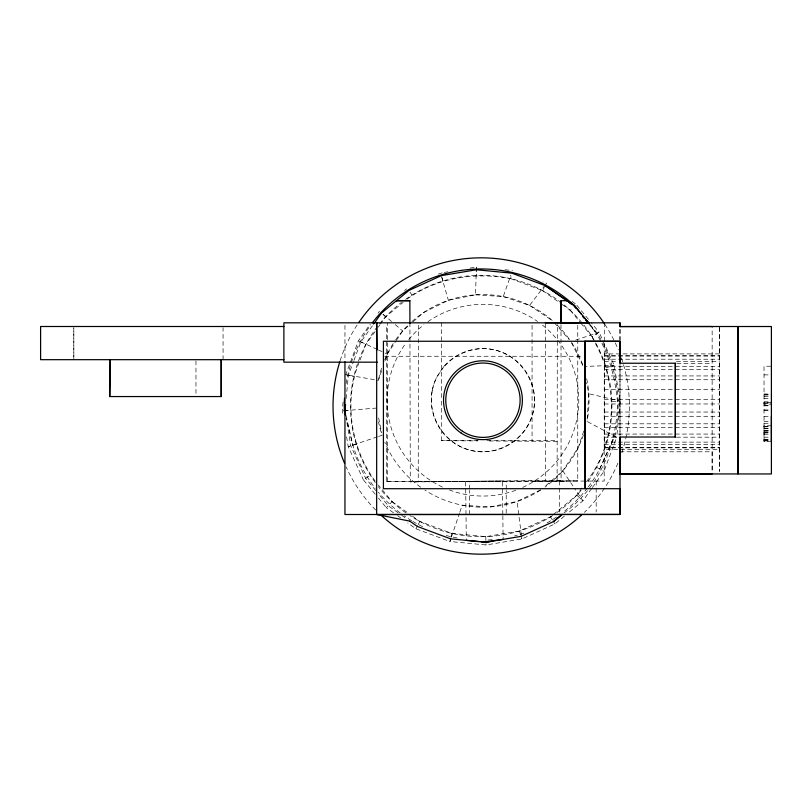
<?xml version="1.0" encoding="UTF-8"?>
<svg xmlns="http://www.w3.org/2000/svg" width="812" height="812" viewBox="0 0 812 812"><rect width="100%" height="100%" fill="white"/><g stroke="black" fill="none" stroke-linecap="round" stroke-linejoin="round"><path stroke-width="0.61" stroke-dasharray="4.06 3.04" d="M73.801 359.675L73.811 327.723L73.831 358.447M223.067 359.675L223.056 327.733M577.758 325.368L577.758 480.897L386.289 481.567L386.319 325.328M387.588 481.567L387.628 322.811M386.289 481.567L418.241 481.384L418.383 325.358M441.626 440.672L441.616 398.854M441.647 397.586L441.677 322.821M469.498 514.463L469.529 490.387M469.529 489.118L469.539 481.516L473.69 481.496M506.191 513.194L506.231 490.418M506.231 489.149L506.241 481.557L469.539 481.516M604.311 322.841L604.169 481.08L557.113 481.059L557.316 322.841M619.992 435.029L619.992 364.436M619.992 340.482L620.003 327.875L619.982 340.116M719.462 327.774L719.462 471.447L719.513 326.515M771.4 441.413L764.031 441.413L764.031 366.222L771.4 366.222M764.031 394.074L771.4 394.47M413.075 321.775L423.488 312.61L448.356 300.288L475.558 294.817L476.35 267.026L470.168 268.062M592.364 487.586L603.986 471.275L616.704 437.272L587.025 421.418L588.781 393.729L586.548 382.594M343.07 402.143L342.238 410.862L343.06 415.795M346.125 398.55L348.368 375.337L353.524 361.543M375.164 481.13C350.52 447.463 343.506 400.052 359.574 361.208M586.365 481.77C617.211 442.337 619.079 384.259 594.161 341.314M564.005 512.91C599.418 487.768 617.526 443.931 617.455 401.229C614.552 374.109 607.467 346.227 589.776 324.81M450.731 538.021L449.929 541.492L486.063 544.974L521.872 538.975L554.9 523.923L564.563 515.955M451.005 536.854L451.807 533.382L419.834 521.436L411.603 515.559M407.045 299.161C436.531 277.623 475.121 271.837 510.606 278.617L511.408 275.146M381.64 370.79L378.412 380.351L345.709 374.728L358.427 340.725L370.049 324.414M384.868 361.218L387.283 354.052L395.667 341.446M451.117 537.98L449.929 541.492L415.927 528.785L407.776 522.969M451.513 536.813L459.419 513.387M459.815 512.22L462.18 505.186L489.88 506.952L517.092 501.481L541.949 489.159A106.311 106.311 0 0 1 424.899 490.083M583.798 430.979L578.154 447.716L562.777 470.818L543.847 487.494M475.558 294.817L503.257 296.583L510.799 275.248M353.951 360.396L360.832 342.004L374.515 322.811M360.02 360.02L365.776 344.633L375.317 331.255M588.264 486.885A134.244 134.244 0 0 0 599.743 468.9L614.045 436.663M599.743 468.9L614.633 436.683A136.934 136.934 0 0 0 602.819 342.948M415.927 528.785L417.601 525.628M418.16 524.582L419.834 521.436M510.606 278.617L542.578 290.564L544.253 287.418M544.811 286.372L546.486 283.215L542.964 281.906M396.368 340.401L402.661 330.951L409.289 325.115M378.047 313.209L379.498 311.169M378.25 327.135L379.722 325.084M380.452 324.049L385.588 316.853L403.148 302.379M553.419 514.453L576.824 495.147L581.96 487.951M591.633 488.601L582.914 500.831L568.42 512.778M503.257 296.583L529.556 305.454L545.014 285.154M393.505 512.788L386.38 507.703L392.054 501.613L378.382 485.038M562.127 304.51L570.359 310.387L572.795 307.778M404.609 290.463L406.548 288.869M451.807 533.382L485.779 536.651L519.436 531.018L550.485 516.858L552.434 515.255M375.225 494.183L363.289 479.699L370.343 475.284M580.813 323.064L592.07 336.716L599.124 332.301L614.187 365.339L620.175 401.138L616.704 437.272L608.584 435.405M438.267 274.06L443.007 272.609M377.448 436.826L348.226 446.661L363.289 479.699M378.615 436.43L382.127 435.252A106.311 106.311 0 0 1 378.493 421.824M575.688 340.096L599.124 332.301L591.166 322.648M356.194 444.225L348.226 446.661L346.166 434.318M606.219 367.775L614.187 365.339L584.549 366.466M444.245 272.406L447.95 271.787M376.656 408.04L342.238 410.862L350.561 410.567M534.347 481.333L577.758 480.897M506.241 481.557L494.305 481.567M611.852 401.432L620.175 401.138L588.781 393.729M719.473 353.9L604.321 353.91L604.321 449.645L719.473 449.645M604.321 355.697L719.473 355.697M604.321 356.103L719.473 356.103M384.685 356.265L583.483 356.265M604.321 359.219L719.473 359.219M604.321 361.421L618.236 361.421M676.447 361.411L719.473 361.411M676.792 363.461L712.144 363.461M604.321 366.374L719.473 366.364M604.321 369.48L719.473 369.47M764.031 374.88L771.4 374.88M604.321 375.936L719.473 375.936M604.321 379.742L719.473 379.742M604.321 389.547L719.473 389.486M764.031 394.165L771.4 394.074M764.031 395.008L771.4 395.008M764.031 396.398L771.4 396.398M764.031 398.672L771.4 398.672M604.321 399.575L719.473 399.575M764.031 401.788L771.4 401.788M771.4 402.387L764.031 402.387L764.031 404.163L771.4 404.163M764.031 403.006L771.4 403.006M764.031 403.148L771.4 403.148M604.321 403.97L719.473 403.97M764.031 405.594L771.4 405.594M764.031 405.797L771.4 405.797M764.031 409.948L771.4 409.948M764.031 410.385L771.4 410.385M604.321 412.039L719.473 412.039M604.321 416.292L719.473 416.282M764.031 416.383L771.4 416.383M764.031 421.58L768.944 421.58M764.031 423.265L771.4 423.265M604.321 423.813L719.473 423.803M771.4 425.782L764.031 425.782L764.031 441.413M764.031 426.33L768.944 426.33M764.031 426.777L768.944 426.777M604.321 427.619L719.473 427.609M764.031 428.36L771.4 428.36M764.031 428.675L771.4 428.675M764.031 430.401L771.4 430.401M764.031 430.573L768.944 430.573M764.031 430.685L771.4 430.685M764.031 431.791L771.4 431.791M764.031 432.288L771.4 432.288M764.031 432.857L771.4 432.857M604.321 434.075L719.473 434.065M764.031 434.197L771.4 434.197M604.321 437.181L618.236 437.181M676.447 437.181L719.473 437.171M764.031 437.211L771.4 437.201M764.031 439.485L771.4 439.485M764.031 439.881L771.4 439.881M764.031 440.256L771.4 440.256M478.065 440.683L441.576 440.672L478.024 440.926M486.865 440.683L557.235 440.693L557.194 441.312L486.824 440.987M764.031 440.936L771.4 440.936M604.321 442.134L719.473 442.124M604.321 444.337L719.473 444.326M604.321 447.442L719.473 447.442M604.321 447.859L719.473 447.848M619.982 451.787L712.144 451.787L712.144 471.508L712.144 326.515M418.241 481.384L566.776 481.425M505.003 269.787L512.484 270.508M345.709 374.728L353.829 376.595M377.296 349.434L358.427 340.725L365.776 344.633M378.402 349.952L383.954 352.51M385.071 353.027L387.283 354.052M596.637 467.367L603.986 471.275M529.556 305.454L552.657 320.821A106.311 106.311 0 0 0 409.654 323.663M571.963 301.384L576.033 304.297M542.578 290.564L561.092 303.779M392.054 501.613L407.492 512.626M398.225 512.839L388.227 505.714L378.859 494.346M401.625 515.265L406.782 518.939M397.586 515.701L400.641 517.883M383.203 314.335L391.546 321.45M395.251 324.617L402.661 330.951M382.98 314.417L385.588 316.853M576.824 495.147L582.914 500.831L574.581 488.418M554.322 322.719L569.334 339.761M576.835 305.261L590.365 321.684M590.111 324.567L597.327 333.316A136.934 136.934 0 0 1 602.24 341.852M570.359 310.387L580.012 322.09M375.743 490.56L365.593 478.248L350.835 445.869L346.166 418.028L352.824 445.138A134.244 134.244 0 0 0 375.256 488.327M378.412 498.05L386.38 507.703M588.091 322.932L596.82 333.752M562.777 470.818L573.891 487.383M410.03 292.117L411.928 295.142M550.485 516.858L552.383 519.883M553.013 520.898L554.9 523.923M571.557 342.786L583.321 366.517A106.311 106.311 0 0 0 571.689 342.694M592.07 336.716L593.643 340.167M441.931 277.572L442.976 280.982M519.436 531.018L520.482 534.428M520.827 535.565L521.872 538.975L517.092 501.481M441.566 276.577L448.356 300.288M346.085 415.673L352.824 445.138M378.646 417.936L381.63 432.776M476.35 267.026L476.634 275.349M485.779 536.651L486.063 544.974M502.821 514.524L502.445 480.978L465.641 481.394L466.301 540.356M502.841 515.772L503.105 539.371M409.918 322.821L410.283 481.983L561.082 480.328L561.001 322.831M619.992 363.461L619.992 435.384M596.181 481.059L596.181 511.976M559.427 481.059L559.427 511.976M545.349 322.8L545.349 480.856M532.063 325.348L532.063 441.302M344.958 325.328L344.948 360.65M195.966 360.914L195.966 395.322M542.578 325.186A95.836 95.836 0 0 1 522.695 487.413M515.752 490.255A95.836 95.836 0 0 1 449.381 489.981M442.469 487.078A95.836 95.836 0 0 1 404.914 344.562M408.71 339.599A95.836 95.836 0 0 1 423.915 324.698M427.944 321.714A95.836 95.836 0 0 1 537.574 321.461M583.452 434.856A106.311 106.311 0 0 1 545.045 487.007M420.697 487.22A106.311 106.311 0 0 1 384.817 442.317M378.666 379.123A106.311 106.311 0 0 1 381.589 368.12M384.685 359.777A106.311 106.311 0 0 1 394.926 340.938M395.647 339.893A106.311 106.311 0 0 1 408.74 324.546M557.276 325.104A106.311 106.311 0 0 1 569.577 339.589M586.69 378.697A106.311 106.311 0 0 1 587.025 421.418M587.492 487.89A134.244 134.244 0 0 1 562.645 512.605M556.535 517.011A134.244 134.244 0 0 1 546.983 522.908M524.024 533.119A134.244 134.244 0 0 1 514.453 535.95M492.123 539.686A134.244 134.244 0 0 1 487.139 540M457.126 537.95A134.244 134.244 0 0 1 446.174 535.484M422.636 526.683A134.244 134.244 0 0 1 412.75 521.365M411.674 520.725A134.244 134.244 0 0 1 404.285 515.914M400.204 512.94A134.244 134.244 0 0 1 378.433 492.255M346.115 383.538A136.934 136.934 0 0 1 370.82 324.861M405.624 299.334A130.732 130.732 0 0 1 586.518 483.455M581.006 490.438A130.732 130.732 0 0 1 556.788 512.666M552.607 515.508A130.732 130.732 0 0 1 410.04 515.661M405.817 512.798A130.732 130.732 0 0 1 378.341 486.672M375.276 482.612A130.732 130.732 0 0 1 401.534 302.348M621.373 357.94A148.18 148.18 0 0 1 621.068 454.923M617.922 463.144A148.18 148.18 0 0 1 584.356 512.382M375.702 510.037A148.18 148.18 0 0 1 346.115 466.88M340.137 360.65A148.18 148.18 0 0 1 357.371 324.627M604.849 324.343A148.18 148.18 0 0 1 618.287 349.739M432.278 390.44C426.879 417.53 446.021 445.829 473.173 450.883C500.263 456.283 528.561 437.13 533.616 409.979C539.016 382.888 519.873 354.6 492.711 349.536C465.631 344.146 437.333 363.289 432.278 390.44M443.951 366.415L436.531 377.661A51.603 51.603 0 0 0 482.125 451.817A51.603 51.603 0 0 0 530.053 379.153A51.603 51.603 0 0 0 443.941 366.415"/><path stroke-width="1.22" d="M620.003 322.831L620.003 326.607L619.992 322.841L283.895 322.821L283.895 362.172L377.397 362.172M409.867 521.142L376.656 514.503L376.697 322.831L377.174 349.87M589.309 323.592L574.632 305.779L567.081 300.714L561.001 300.714L561.001 322.831L588.69 322.831L582.925 316.223M376.697 514.503L619.982 514.453L620.114 488.702L383.416 488.712L383.426 341.263L584.752 341.263L585.147 488.712L585.158 341.263L620.013 341.294L620.053 363.238L675.351 363.228L675.381 437.018L620.013 437.029L619.982 514.453L344.948 514.503L344.958 361.766M771.4 441.413L771.4 416.383M771.4 404.163L771.4 402.387M585.087 343.77L585.158 341.273L620.003 341.284L620.053 363.238M345.547 404.66L344.958 410.76L345.567 414.394M373.662 324.018L381.498 313.026L408.954 290.392L441.342 275.633L476.441 269.757L511.864 273.167L545.207 285.621L574.622 305.83L581.422 314.335M571.465 304.267L567.111 300.663L574.632 305.779A136.934 136.934 0 0 0 372.302 322.871M480.877 541.756L485.972 542.243L521.071 536.367L553.459 521.608L561.975 514.585M553.459 521.608L562.127 514.463M483.779 542.04L503.105 539.371M485.82 542.243L490.397 541.502M109.752 396.55L110.178 359.675L109.752 396.55L221.209 396.55L221.209 359.686M409.867 300.694L396.429 300.714L409.867 300.694L409.918 323.531M283.895 326.505L40.6 326.495L40.6 359.675L283.895 359.686M620.124 326.515L771.4 326.515L771.4 473.964L619.982 473.903L712.144 473.964M619.982 326.597L712.144 326.515M545.349 322.8L577.758 322.831M620.013 437.029L620.104 473.954M675.3 363.228L675.31 437.018M466.301 540.356L479.039 541.584M485.972 542.243L450.548 538.833L417.206 526.379L409.867 521.142M545.207 285.621L566.959 300.887M574.175 306.286L575.728 308.134M582.681 316.457L584.224 318.304M585.777 320.151L588.091 322.932M345.567 415.592L344.359 410.669A136.934 136.934 0 0 1 344.481 398.347M584.752 341.263L584.955 345.618M561.001 300.714L561.011 323.48M221.199 359.675L221.199 396.54M581.625 514.96A148.18 148.18 0 0 1 381.061 515.214M344.613 463.419A148.18 148.18 0 0 1 339.761 361.847M358.772 322.537A148.18 148.18 0 0 1 604.158 323.308M737.885 326.515L737.895 473.964L737.946 326.515M461.236 433.121A39.423 39.423 0 0 0 522.299 402.559A39.423 39.423 0 0 0 465.296 364.964A39.423 39.423 0 0 0 461.236 433.121M462.475 431.243A37.169 37.169 0 0 0 520.045 402.427A37.169 37.169 0 0 0 466.311 366.973A37.169 37.169 0 0 0 462.475 431.243"/></g></svg>
